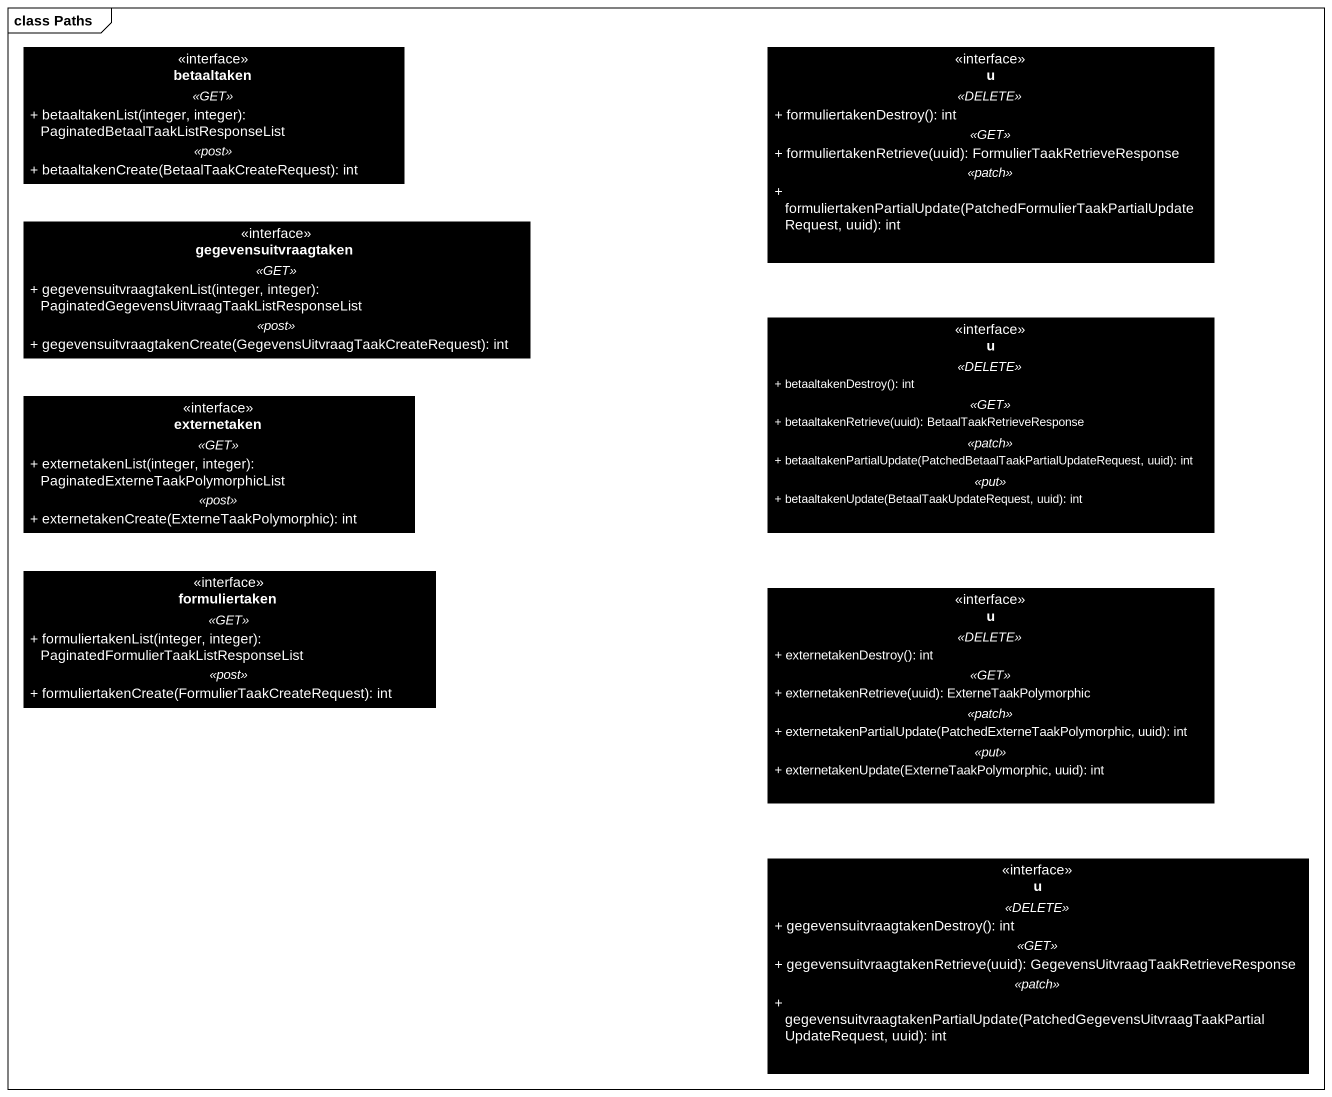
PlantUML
@startuml
mainframe class Paths
hide circle
hide empty members
skinparam classAttributeIconSize 0
interface betaaltaken #000000 {
  .. <<GET>> ..
  + betaaltakenList(integer, integer): PaginatedBetaalTaakListResponseList
  .. <<post>> ..
  + betaaltakenCreate(BetaalTaakCreateRequest): int
}
interface u #000000 {
  .. <<DELETE>> ..
  + formuliertakenDestroy(): int
  .. <<GET>> ..
  + formuliertakenRetrieve(uuid): FormulierTaakRetrieveResponse
  .. <<patch>> ..
  + formuliertakenPartialUpdate(PatchedFormulierTaakPartialUpdateRequest, uuid): int
}
interface gegevensuitvraagtaken #000000 {
  .. <<GET>> ..
  + gegevensuitvraagtakenList(integer, integer): PaginatedGegevensUitvraagTaakListResponseList
  .. <<post>> ..
  + gegevensuitvraagtakenCreate(GegevensUitvraagTaakCreateRequest): int
}
interface "u" as u_2 #000000 {
  .. <<DELETE>> ..
  + betaaltakenDestroy(): int
  .. <<GET>> ..
  + betaaltakenRetrieve(uuid): BetaalTaakRetrieveResponse
  .. <<patch>> ..
  + betaaltakenPartialUpdate(PatchedBetaalTaakPartialUpdateRequest, uuid): int
  .. <<put>> ..
  + betaaltakenUpdate(BetaalTaakUpdateRequest, uuid): int
}
interface externetaken #000000 {
  .. <<GET>> ..
  + externetakenList(integer, integer): PaginatedExterneTaakPolymorphicList
  .. <<post>> ..
  + externetakenCreate(ExterneTaakPolymorphic): int
}
interface formuliertaken #000000 {
  .. <<GET>> ..
  + formuliertakenList(integer, integer): PaginatedFormulierTaakListResponseList
  .. <<post>> ..
  + formuliertakenCreate(FormulierTaakCreateRequest): int
}
interface "u" as u_3 #000000 {
  .. <<DELETE>> ..
  + externetakenDestroy(): int
  .. <<GET>> ..
  + externetakenRetrieve(uuid): ExterneTaakPolymorphic
  .. <<patch>> ..
  + externetakenPartialUpdate(PatchedExterneTaakPolymorphic, uuid): int
  .. <<put>> ..
  + externetakenUpdate(ExterneTaakPolymorphic, uuid): int
}
interface "u" as u_4 #000000 {
  .. <<DELETE>> ..
  + gegevensuitvraagtakenDestroy(): int
  .. <<GET>> ..
  + gegevensuitvraagtakenRetrieve(uuid): GegevensUitvraagTaakRetrieveResponse
  .. <<patch>> ..
  + gegevensuitvraagtakenPartialUpdate(PatchedGegevensUitvraagTaakPartialUpdateRequest, uuid): int
}
@enduml
